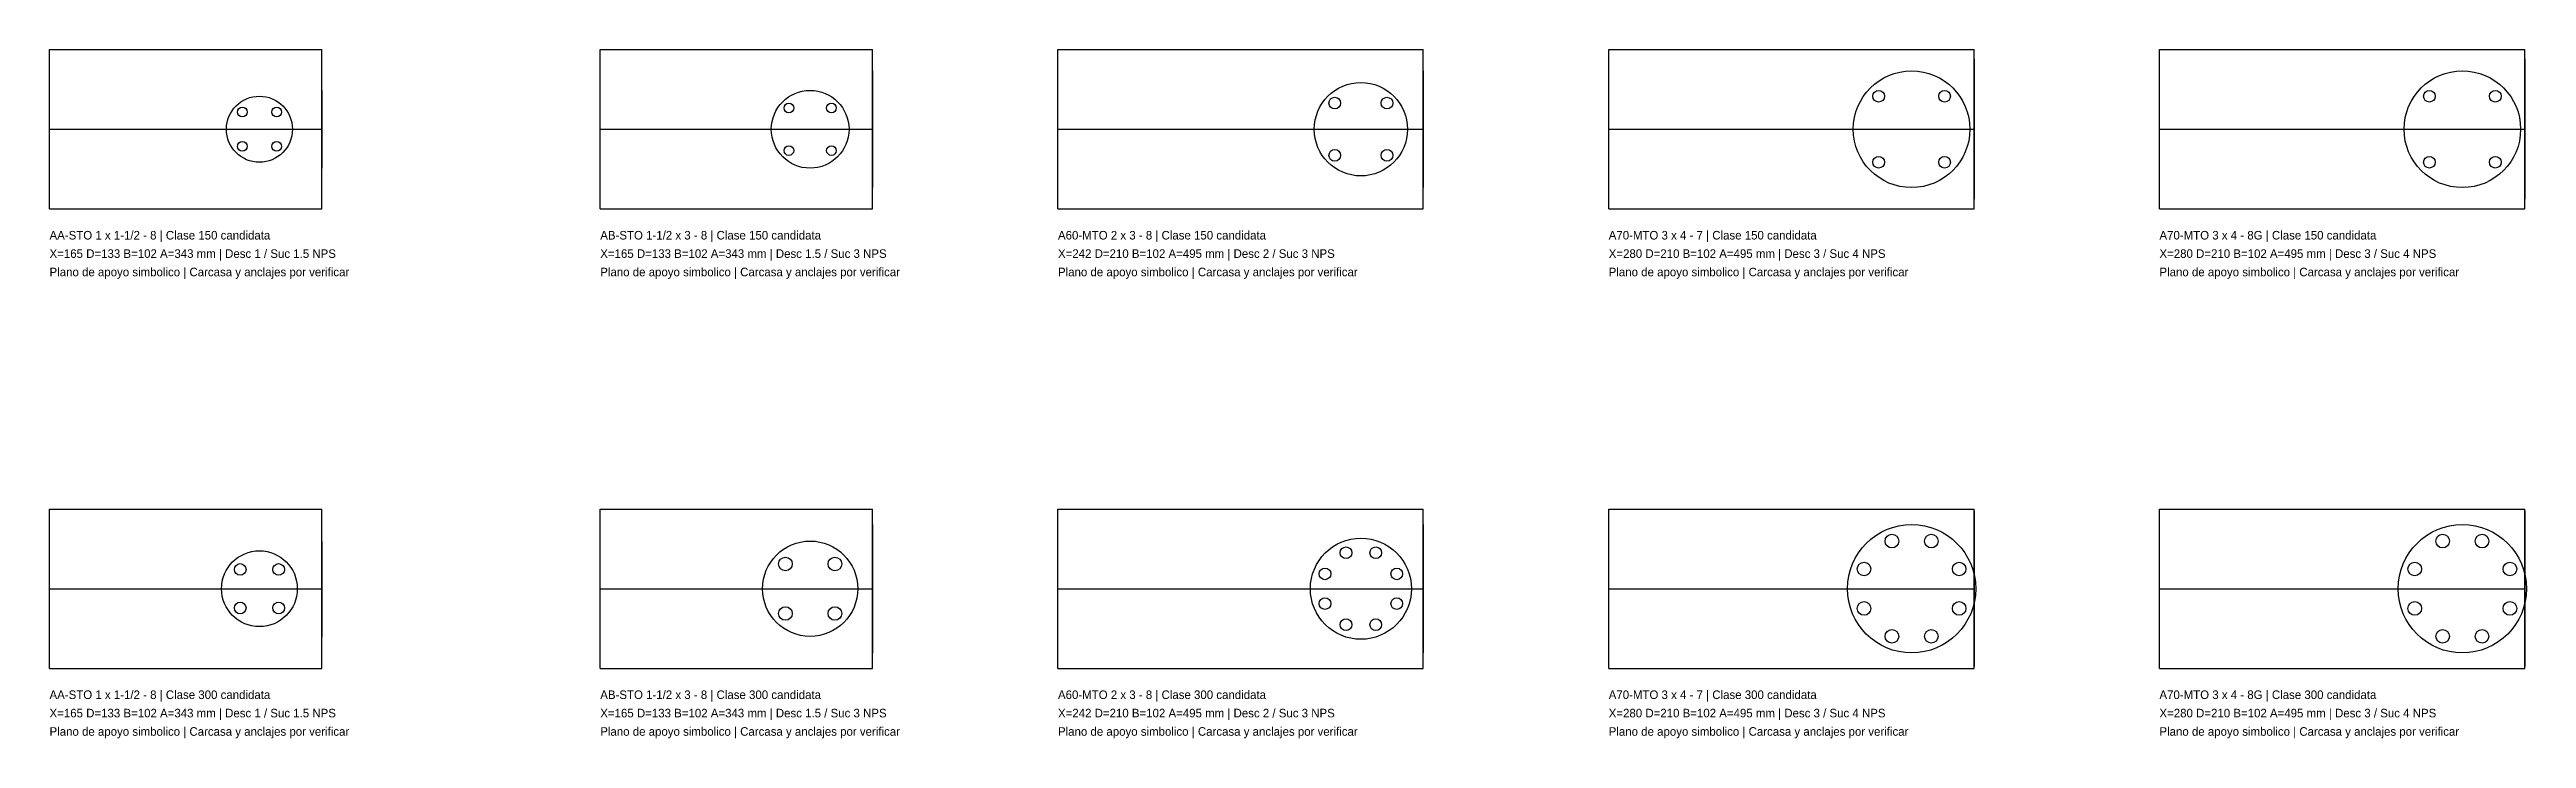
# Model space of a CAD drawing. Header units: millimetres. Extents: x -343 to 3705, y -994 to 130.
import ezdxf

# ---------------------------------------------------------------- set-up
doc = ezdxf.new("R2010")
doc.units = ezdxf.units.MM

msp = doc.modelspace()

# ---------------------------------------------------------------- linework, layer by layer
for p, q in [((-343, 130), (102, 130)), ((-343, -130), (-343, 130)), ((102, -130), (102, 130)), ((557, 130), (1002, 130)), ((557, -130), (557, 130)), ((1002, -130), (1002, 130)), ((1305, 130), (1902, 130)), ((1305, -130), (1305, 130)), ((1902, -130), (1902, 130)), ((2205, 130), (2802, 130)), ((2205, -130), (2205, 130)), ((2802, -130), (2802, 130)), ((3105, 130), (3702, 130)), ((3105, -130), (3105, 130)), ((3702, -130), (3702, 130)), ((-343, 0, 133), (102, 0, 133)), ((0, 0, 133), (0, 0, 298)), ((557, 0, 133), (1002, 0, 133)), ((900, 0, 133), (900, 0, 298)), ((1305, 0, 210), (1902, 0, 210)), ((1800, 0, 210), (1800, 0, 452)), ((2205, 0, 210), (2802, 0, 210)), ((2700, 0, 210), (2700, 0, 490)), ((3105, 0, 210), (3702, 0, 210)), ((3600, 0, 210), (3600, 0, 490)), ((-343, -130), (102, -130)), ((557, -130), (1002, -130)), ((1305, -130), (1902, -130)), ((2205, -130), (2802, -130)), ((3105, -130), (3702, -130)), ((-343, -620), (102, -620)), ((-343, -880), (-343, -620)), ((102, -880), (102, -620)), ((557, -620), (1002, -620)), ((557, -880), (557, -620)), ((1002, -880), (1002, -620)), ((1305, -620), (1902, -620)), ((1305, -880), (1305, -620)), ((1902, -880), (1902, -620)), ((2205, -620), (2802, -620)), ((2205, -880), (2205, -620)), ((2802, -880), (2802, -620)), ((3105, -620), (3702, -620)), ((3105, -880), (3105, -620)), ((3702, -880), (3702, -620)), ((-343, -750, 133), (102, -750, 133)), ((0, -750, 133), (0, -750, 298)), ((557, -750, 133), (1002, -750, 133)), ((900, -750, 133), (900, -750, 298)), ((1305, -750, 210), (1902, -750, 210)), ((1800, -750, 210), (1800, -750, 452)), ((2205, -750, 210), (2802, -750, 210)), ((2700, -750, 210), (2700, -750, 490)), ((3105, -750, 210), (3702, -750, 210)), ((3600, -750, 210), (3600, -750, 490)), ((-343, -880), (102, -880)), ((557, -880), (1002, -880)), ((1305, -880), (1902, -880)), ((2205, -880), (2802, -880)), ((3105, -880), (3702, -880))]:
    msp.add_line(p, q)
at = {"extrusion": (1, 0, 0)}
for centre, radius in [((0, 133, 1002), 95.25), ((0, 210, 1902), 95.25), ((0, 210, 2802), 114.3), ((87.999525, 246.450597, 2802), 9.525), ((87.999525, 173.549403, 2802), 9.525), ((0, 210, 3702), 114.3), ((87.999525, 246.450597, 3702), 9.525), ((87.999525, 173.549403, 3702), 9.525), ((0, 133, 102), 63.5), ((34.798492, 167.798492, 102), 7.9375), ((34.798492, 98.201508, 102), 7.9375), ((53.881537, 186.881537, 1002), 9.525), ((53.881537, 79.118463, 1002), 9.525), ((53.881537, 263.881537, 1902), 9.525), ((53.881537, 156.118463, 1902), 9.525), ((36.450597, 297.999525, 2802), 9.525), ((36.450597, 122.000475, 2802), 9.525), ((36.450597, 297.999525, 3702), 9.525), ((36.450597, 122.000475, 3702), 9.525), ((-34.798492, 167.798492, 102), 7.9375), ((-34.798492, 98.201508, 102), 7.9375), ((-36.450597, 297.999525, 2802), 9.525), ((-36.450597, 122.000475, 2802), 9.525), ((-36.450597, 297.999525, 3702), 9.525), ((-36.450597, 122.000475, 3702), 9.525), ((-53.881537, 186.881537, 1002), 9.525), ((-53.881537, 79.118463, 1002), 9.525), ((-53.881537, 263.881537, 1902), 9.525), ((-53.881537, 156.118463, 1902), 9.525), ((-87.999525, 246.450597, 2802), 9.525), ((-87.999525, 173.549403, 2802), 9.525), ((-87.999525, 246.450597, 3702), 9.525), ((-87.999525, 173.549403, 3702), 9.525), ((-750, 133, 1002), 104.775), ((-750, 210, 1902), 104.775), ((-750, 210, 2802), 127), ((-657.600498, 248.273127, 2802), 11.1125), ((-657.600498, 171.726873, 2802), 11.1125), ((-750, 210, 3702), 127), ((-657.600498, 248.273127, 3702), 11.1125), ((-657.600498, 171.726873, 3702), 11.1125), ((-750, 133, 102), 77.7875), ((-672.267086, 165.198027, 1002), 11.1125), ((-672.267086, 100.801973, 1002), 11.1125), ((-672.267086, 242.198027, 1902), 11.1125), ((-672.267086, 177.801973, 1902), 11.1125), ((-709.588847, 173.411153, 102), 11.1125), ((-709.588847, 92.588847, 102), 11.1125), ((-717.801973, 210.732914, 1002), 11.1125), ((-717.801973, 55.267086, 1002), 11.1125), ((-717.801973, 287.732914, 1902), 11.1125), ((-717.801973, 132.267086, 1902), 11.1125), ((-711.726873, 302.399502, 2802), 11.1125), ((-711.726873, 117.600498, 2802), 11.1125), ((-711.726873, 302.399502, 3702), 11.1125), ((-711.726873, 117.600498, 3702), 11.1125), ((-790.411153, 173.411153, 102), 11.1125), ((-790.411153, 92.588847, 102), 11.1125), ((-782.198027, 210.732914, 1002), 11.1125), ((-782.198027, 55.267086, 1002), 11.1125), ((-782.198027, 287.732914, 1902), 11.1125), ((-782.198027, 132.267086, 1902), 11.1125), ((-788.273127, 302.399502, 2802), 11.1125), ((-788.273127, 117.600498, 2802), 11.1125), ((-788.273127, 302.399502, 3702), 11.1125), ((-788.273127, 117.600498, 3702), 11.1125), ((-827.732914, 165.198027, 1002), 11.1125), ((-827.732914, 100.801973, 1002), 11.1125), ((-827.732914, 242.198027, 1902), 11.1125), ((-827.732914, 177.801973, 1902), 11.1125), ((-842.399502, 248.273127, 2802), 11.1125), ((-842.399502, 171.726873, 2802), 11.1125), ((-842.399502, 248.273127, 3702), 11.1125), ((-842.399502, 171.726873, 3702), 11.1125)]:
    msp.add_circle(centre, radius, dxfattribs=at)
for centre, radius in [((2700, 0, 490), 95.25), ((3600, 0, 490), 95.25), ((0, 0, 298), 53.975), ((900, 0, 298), 63.5), ((865.201508, 34.798492, 298), 7.9375), ((934.798492, 34.798492, 298), 7.9375), ((1800, 0, 452), 76.2), ((1757.343783, 42.656217, 452), 9.525), ((1842.656217, 42.656217, 452), 9.525), ((2646.118463, 53.881537, 490), 9.525), ((2753.881537, 53.881537, 490), 9.525), ((3546.118463, 53.881537, 490), 9.525), ((3653.881537, 53.881537, 490), 9.525), ((-28.0633, 28.0633, 298), 7.9375), ((28.0633, 28.0633, 298), 7.9375), ((-28.0633, -28.0633, 298), 7.9375), ((28.0633, -28.0633, 298), 7.9375), ((865.201508, -34.798492, 298), 7.9375), ((934.798492, -34.798492, 298), 7.9375), ((1757.343783, -42.656217, 452), 9.525), ((1842.656217, -42.656217, 452), 9.525), ((2646.118463, -53.881537, 490), 9.525), ((2753.881537, -53.881537, 490), 9.525), ((3546.118463, -53.881537, 490), 9.525), ((3653.881537, -53.881537, 490), 9.525), ((2700, -750, 490), 104.775), ((3600, -750, 490), 104.775), ((0, -750, 298), 61.9125), ((900, -750, 298), 77.7875), ((1800, -750, 452), 82.55), ((1775.699602, -691.33365, 452), 9.525), ((1824.300398, -691.33365, 452), 9.525), ((2667.801973, -672.267086, 490), 11.1125), ((2732.198027, -672.267086, 490), 11.1125), ((3567.801973, -672.267086, 490), 11.1125), ((3632.198027, -672.267086, 490), 11.1125), ((-31.430896, -718.569104, 298), 9.525), ((31.430896, -718.569104, 298), 9.525), ((859.588847, -709.588847, 298), 11.1125), ((940.411153, -709.588847, 298), 11.1125), ((1741.33365, -725.699602, 452), 9.525), ((1858.66635, -725.699602, 452), 9.525), ((2622.267086, -717.801973, 490), 11.1125), ((2777.732914, -717.801973, 490), 11.1125), ((3522.267086, -717.801973, 490), 11.1125), ((3677.732914, -717.801973, 490), 11.1125), ((1741.33365, -774.300398, 452), 9.525), ((1858.66635, -774.300398, 452), 9.525), ((-31.430896, -781.430896, 298), 9.525), ((31.430896, -781.430896, 298), 9.525), ((859.588847, -790.411153, 298), 11.1125), ((940.411153, -790.411153, 298), 11.1125), ((1775.699602, -808.66635, 452), 9.525), ((1824.300398, -808.66635, 452), 9.525), ((2622.267086, -782.198027, 490), 11.1125), ((2777.732914, -782.198027, 490), 11.1125), ((3522.267086, -782.198027, 490), 11.1125), ((3677.732914, -782.198027, 490), 11.1125), ((2667.801973, -827.732914, 490), 11.1125), ((2732.198027, -827.732914, 490), 11.1125), ((3567.801973, -827.732914, 490), 11.1125), ((3632.198027, -827.732914, 490), 11.1125)]:
    msp.add_circle(centre, radius)

# ---------------------------------------------------------------- texts
for s, p in [('AA-STO 1 x 1-1/2 - 8 | Clase 150 candidata', (-343, -180)), ('X=165 D=133 B=102 A=343 mm | Desc 1 / Suc 1.5 NPS', (-343, -210)), ('AB-STO 1-1/2 x 3 - 8 | Clase 150 candidata', (557, -180)), ('X=165 D=133 B=102 A=343 mm | Desc 1.5 / Suc 3 NPS', (557, -210)), ('A60-MTO 2 x 3 - 8 | Clase 150 candidata', (1305, -180)), ('X=242 D=210 B=102 A=495 mm | Desc 2 / Suc 3 NPS', (1305, -210)), ('A70-MTO 3 x 4 - 7 | Clase 150 candidata', (2205, -180)), ('X=280 D=210 B=102 A=495 mm | Desc 3 / Suc 4 NPS', (2205, -210)), ('A70-MTO 3 x 4 - 8G | Clase 150 candidata', (3105, -180)), ('X=280 D=210 B=102 A=495 mm | Desc 3 / Suc 4 NPS', (3105, -210)), ('Plano de apoyo simbolico | Carcasa y anclajes por verificar', (-343, -240)), ('Plano de apoyo simbolico | Carcasa y anclajes por verificar', (557, -240)), ('Plano de apoyo simbolico | Carcasa y anclajes por verificar', (1305, -240)), ('Plano de apoyo simbolico | Carcasa y anclajes por verificar', (2205, -240)), ('Plano de apoyo simbolico | Carcasa y anclajes por verificar', (3105, -240)), ('AA-STO 1 x 1-1/2 - 8 | Clase 300 candidata', (-343, -930)), ('AB-STO 1-1/2 x 3 - 8 | Clase 300 candidata', (557, -930)), ('A60-MTO 2 x 3 - 8 | Clase 300 candidata', (1305, -930)), ('A70-MTO 3 x 4 - 7 | Clase 300 candidata', (2205, -930)), ('A70-MTO 3 x 4 - 8G | Clase 300 candidata', (3105, -930)), ('X=165 D=133 B=102 A=343 mm | Desc 1 / Suc 1.5 NPS', (-343, -960)), ('X=165 D=133 B=102 A=343 mm | Desc 1.5 / Suc 3 NPS', (557, -960)), ('X=242 D=210 B=102 A=495 mm | Desc 2 / Suc 3 NPS', (1305, -960)), ('X=280 D=210 B=102 A=495 mm | Desc 3 / Suc 4 NPS', (2205, -960)), ('X=280 D=210 B=102 A=495 mm | Desc 3 / Suc 4 NPS', (3105, -960)), ('Plano de apoyo simbolico | Carcasa y anclajes por verificar', (-343, -990)), ('Plano de apoyo simbolico | Carcasa y anclajes por verificar', (557, -990)), ('Plano de apoyo simbolico | Carcasa y anclajes por verificar', (1305, -990)), ('Plano de apoyo simbolico | Carcasa y anclajes por verificar', (2205, -990)), ('Plano de apoyo simbolico | Carcasa y anclajes por verificar', (3105, -990))]:
    msp.add_text(s, height=14).set_placement(p)

doc.saveas('drawing.dxf')
